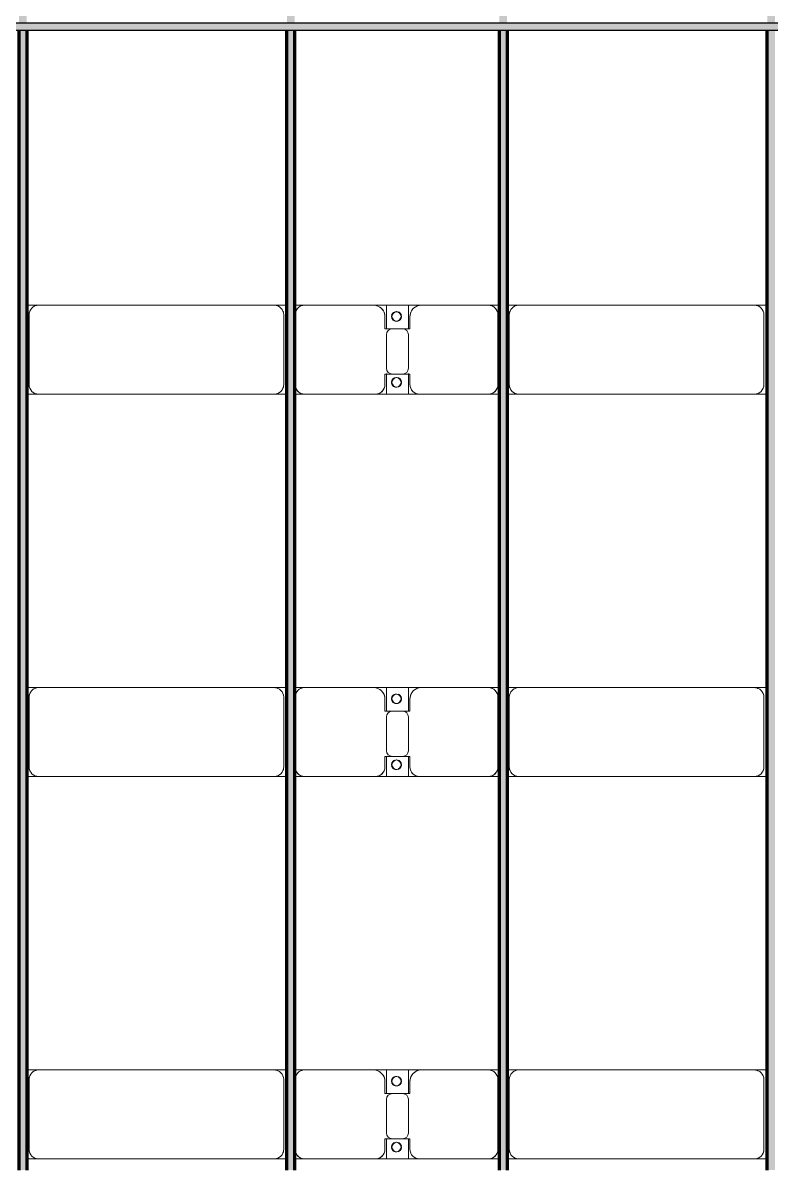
# Model space of a CAD drawing. Header units: millimetres. Extents: x -268744 to 115753, y -96240 to -10461.
# Drawn here: x -43875 to -39965, y -58607 to -52607 of the extents above; entities that cross this region are included whole.
import ezdxf

# ---------------------------------------------------------------- set-up
doc = ezdxf.new("R2010")
doc.units = ezdxf.units.MM
doc.layers.add('A-GENM', color=13, linetype='Continuous', lineweight=9)
doc.layers.add('S-BEAM', color=12, linetype='Continuous', lineweight=9)

# ---------------------------------------------------------------- blocks, each defined once
blk = doc.blocks.new('Dầm C52 - Hộp 40x60-V24-KHUNG KẾT CẤU BÈ PIN 1')
at = {"layer": 'S-BEAM', "lineweight": 25}
blk.add_hatch(color=4, dxfattribs=at).paths.add_polyline_path([(-145811, -20), (145811, -20), (145811, 20), (-145811, 20)])
at = {"layer": 'S-BEAM', "color": 4, "lineweight": 25}
for p, q in [((-145811, 20), (145811, 20)), ((145811, -20), (-145811, -20))]:
    blk.add_line(p, q, dxfattribs=at)
blk = doc.blocks.new('Dai phao do pin - DẢI PHAO ĐỠ PIN-V60-KHUNG KẾT CẤU BÈ PIN 1')
at = {"layer": 'A-GENM', "color": 7}
for p, q in [((64577.6, 241.6), (64639.7, 241.6)), ((64577.6, 241.6), (64639.7, 241.6)), ((65870.3, 241.6), (64639.7, 241.6)), ((65870.3, 241.6), (65937.6, 241.6)), ((65870.3, 241.6), (65937.6, 241.6)), ((65977.6, 241.6), (66029.7, 241.6)), ((65977.6, 241.6), (66029.7, 241.6)), ((66389.7, 241.6), (66029.7, 241.6)), ((66389.7, 241.6), (66572.2, 241.6)), ((66572.2, 241.6), (66389.7, 241.6)), ((66457.8, 241.6), (66640.3, 241.6)), ((66457.8, 116.2), (66457.8, 241.6)), ((66640.3, 241.6), (66457.8, 241.6)), ((66572.2, 241.6), (66572.2, 116.2)), ((66990.3, 241.6), (66640.3, 241.6)), ((66990.3, 241.6), (67047.6, 241.6)), ((66990.3, 241.6), (67047.6, 241.6)), ((67087.6, 241.6), (67149.7, 241.6)), ((67087.6, 241.6), (67149.7, 241.6)), ((68380.3, 241.6), (67149.7, 241.6)), ((68380.3, 241.6), (68447.6, 241.6)), ((68380.3, 241.6), (68447.6, 241.6)), ((64589.7, 191.6), (64589.7, -173.4)), ((65920.3, -173.4), (65920.3, 191.6)), ((65979.7, 191.6), (65979.7, -173.4)), ((66449.7, 118.2), (66449.7, 181.6)), ((66580.3, 181.6), (66580.3, 118.2)), ((67040.3, -173.4), (67040.3, 191.6)), ((67099.7, 191.6), (67099.7, -173.4)), ((68430.3, -173.4), (68430.3, 191.6)), ((66542.2, 118.2), (66449.7, 118.2)), ((66457.8, 88.2), (66457.8, -88.2)), ((66580.3, 118.2), (66487.8, 118.2)), ((66572.2, -88.2), (66572.2, 88.2)), ((66449.7, -173.4), (66449.7, -118.2)), ((66449.7, -118.2), (66542.2, -118.2)), ((66457.8, -223.4), (66457.8, -116.2)), ((66487.8, -118.2), (66580.3, -118.2)), ((66572.2, -116.2), (66572.2, -223.4)), ((66580.3, -118.2), (66580.3, -173.4)), ((64639.7, -223.4), (64577.6, -223.4)), ((64639.7, -223.4), (64577.6, -223.4)), ((64639.7, -223.4), (65870.3, -223.4)), ((65937.6, -223.4), (65870.3, -223.4)), ((65937.6, -223.4), (65870.3, -223.4)), ((66029.7, -223.4), (65977.6, -223.4)), ((66029.7, -223.4), (65977.6, -223.4)), ((66029.7, -223.4), (66399.7, -223.4)), ((66572.2, -223.4), (66399.7, -223.4)), ((66399.7, -223.4), (66572.2, -223.4)), ((66630.3, -223.4), (66457.8, -223.4)), ((66457.8, -223.4), (66630.3, -223.4)), ((66630.3, -223.4), (66990.3, -223.4)), ((67047.6, -223.4), (66990.3, -223.4)), ((67047.6, -223.4), (66990.3, -223.4)), ((67149.7, -223.4), (67087.6, -223.4)), ((67149.7, -223.4), (67087.6, -223.4)), ((67149.7, -223.4), (68380.3, -223.4)), ((68447.6, -223.4), (68380.3, -223.4)), ((68447.6, -223.4), (68380.3, -223.4))]:
    blk.add_line(p, q, dxfattribs=at)
for centre, radius, start, end in [((64639.7, 191.6), 50, 90, 180), ((65870.3, 191.6), 50, 0, 90), ((65870.3, 191.6), 50, 60, 90), ((66029.7, 191.6), 50, 90, 180), ((66389.7, 181.6), 60, 0, 90), ((66640.3, 181.6), 60, 90, 180), ((66990.3, 191.6), 50, 0, 90), ((67149.7, 191.6), 50, 90, 180), ((68380.3, 191.6), 50, 360, 90), ((68380.3, 191.6), 50, 60, 90), ((64639.7, 191.6), 50, 150, 180), ((64639.7, 191.6), 50, 105, 135), ((65870.3, 191.6), 50, 15, 30), ((66029.7, 191.6), 50, 105, 180), ((66389.7, 181.6), 60, 0, 60), ((66508.6, 183.2), 25, 360, 180), ((66508.6, 183.2), 25, 180, 0), ((66508.6, 183.2), 25, 360, 165), ((66511.4, 183.2), 25, 0, 180), ((66511.4, 183.2), 25, 90, 180), ((66511.4, 183.2), 25, 180, 0), ((66511.4, 183.2), 25, 180, 300), ((66508.6, 183.2), 25, 210, 360), ((66511.4, 183.2), 25, 15, 75), ((66640.3, 181.6), 60, 120, 180), ((66990.3, 191.6), 50, 0, 75), ((67149.7, 191.6), 50, 150, 180), ((67149.7, 191.6), 50, 105, 135), ((68380.3, 191.6), 50, 15, 30), ((66511.4, 183.2), 25, 330, 345), ((66487.8, 88.2), 30, 90, 180), ((66542.2, 88.2), 30, 0, 90), ((66487.8, -88.2), 30, 180, 270), ((66542.2, -88.2), 30, 270, 360), ((64639.7, -173.4), 50, 180, 270), ((64639.7, -173.4), 50, 180, 210), ((65870.3, -173.4), 50, 270, 360), ((65870.3, -173.4), 50, 330, 360), ((66029.7, -173.4), 50, 180, 270), ((66029.7, -173.4), 50, 180, 255), ((66399.7, -173.4), 50, 270, 360), ((66399.7, -173.4), 50, 285, 0), ((66508.6, -161.8), 25, 360, 180), ((66508.6, -161.8), 25, 180, 360), ((66508.6, -161.8), 25, 105, 165), ((66508.6, -161.8), 25, 195, 360), ((66511.4, -161.8), 25, 0, 180), ((66511.4, -161.8), 25, 105, 180), ((66511.4, -161.8), 25, 180, 360), ((66511.4, -161.8), 25, 180, 270), ((66508.6, -161.8), 25, 360, 75), ((66511.4, -161.8), 25, 15, 75), ((66511.4, -161.8), 25, 285, 345), ((66630.3, -173.4), 50, 180, 270), ((66630.3, -173.4), 50, 180, 255), ((66990.3, -173.4), 50, 270, 0), ((66990.3, -173.4), 50, 285, 0), ((67149.7, -173.4), 50, 180, 270), ((67149.7, -173.4), 50, 180, 210), ((68380.3, -173.4), 50, 270, 0), ((68380.3, -173.4), 50, 330, 0), ((64639.7, -173.4), 50, 240, 270), ((65870.3, -173.4), 50, 285, 300), ((67149.7, -173.4), 50, 240, 270), ((68380.3, -173.4), 50, 285, 300)]:
    blk.add_arc(centre, radius, start, end, dxfattribs=at)
blk = doc.blocks.new('Dai phao do pin - DẢI PHAO ĐỠ PIN-V61-KHUNG KẾT CẤU BÈ PIN 1')
at = {"layer": 'A-GENM', "color": 7}
for p, q in [((64577.6, 241.6), (64639.7, 241.6)), ((64577.6, 241.6), (64639.7, 241.6)), ((65870.3, 241.6), (64639.7, 241.6)), ((65870.3, 241.6), (65937.6, 241.6)), ((65870.3, 241.6), (65937.6, 241.6)), ((65977.6, 241.6), (66029.7, 241.6)), ((65977.6, 241.6), (66029.7, 241.6)), ((66389.7, 241.6), (66029.7, 241.6)), ((66389.7, 241.6), (66572.2, 241.6)), ((66572.2, 241.6), (66389.7, 241.6)), ((66457.8, 241.6), (66640.3, 241.6)), ((66457.8, 116.2), (66457.8, 241.6)), ((66640.3, 241.6), (66457.8, 241.6)), ((66572.2, 241.6), (66572.2, 116.2)), ((66990.3, 241.6), (66640.3, 241.6)), ((66990.3, 241.6), (67047.6, 241.6)), ((66990.3, 241.6), (67047.6, 241.6)), ((67087.6, 241.6), (67149.7, 241.6)), ((67087.6, 241.6), (67149.7, 241.6)), ((68380.3, 241.6), (67149.7, 241.6)), ((68380.3, 241.6), (68447.6, 241.6)), ((68380.3, 241.6), (68447.6, 241.6)), ((64589.7, 191.6), (64589.7, -173.4)), ((65920.3, -173.4), (65920.3, 191.6)), ((65979.7, 191.6), (65979.7, -173.4)), ((66449.7, 118.2), (66449.7, 181.6)), ((66580.3, 181.6), (66580.3, 118.2)), ((67040.3, -173.4), (67040.3, 191.6)), ((67099.7, 191.6), (67099.7, -173.4)), ((68430.3, -173.4), (68430.3, 191.6)), ((66542.2, 118.2), (66449.7, 118.2)), ((66457.8, 88.2), (66457.8, -88.2)), ((66580.3, 118.2), (66487.8, 118.2)), ((66572.2, -88.2), (66572.2, 88.2)), ((66449.7, -173.4), (66449.7, -118.2)), ((66449.7, -118.2), (66542.2, -118.2)), ((66457.8, -223.4), (66457.8, -116.2)), ((66487.8, -118.2), (66580.3, -118.2)), ((66572.2, -116.2), (66572.2, -223.4)), ((66580.3, -118.2), (66580.3, -173.4)), ((64639.7, -223.4), (64577.6, -223.4)), ((64639.7, -223.4), (64577.6, -223.4)), ((64639.7, -223.4), (65870.3, -223.4)), ((65937.6, -223.4), (65870.3, -223.4)), ((65937.6, -223.4), (65870.3, -223.4)), ((66029.7, -223.4), (65977.6, -223.4)), ((66029.7, -223.4), (65977.6, -223.4)), ((66029.7, -223.4), (66399.7, -223.4)), ((66572.2, -223.4), (66399.7, -223.4)), ((66399.7, -223.4), (66572.2, -223.4)), ((66630.3, -223.4), (66457.8, -223.4)), ((66457.8, -223.4), (66630.3, -223.4)), ((66630.3, -223.4), (66990.3, -223.4)), ((67047.6, -223.4), (66990.3, -223.4)), ((67047.6, -223.4), (66990.3, -223.4)), ((67149.7, -223.4), (67087.6, -223.4)), ((67149.7, -223.4), (67087.6, -223.4)), ((67149.7, -223.4), (68380.3, -223.4)), ((68447.6, -223.4), (68380.3, -223.4)), ((68447.6, -223.4), (68380.3, -223.4))]:
    blk.add_line(p, q, dxfattribs=at)
for centre, radius, start, end in [((64639.7, 191.6), 50, 90, 180), ((65870.3, 191.6), 50, 0, 90), ((65870.3, 191.6), 50, 60, 90), ((66029.7, 191.6), 50, 90, 180), ((66389.7, 181.6), 60, 0, 90), ((66640.3, 181.6), 60, 90, 180), ((66990.3, 191.6), 50, 0, 90), ((67149.7, 191.6), 50, 90, 180), ((68380.3, 191.6), 50, 360, 90), ((68380.3, 191.6), 50, 60, 90), ((64639.7, 191.6), 50, 150, 180), ((64639.7, 191.6), 50, 105, 135), ((65870.3, 191.6), 50, 15, 30), ((66029.7, 191.6), 50, 105, 180), ((66389.7, 181.6), 60, 0, 60), ((66508.6, 183.2), 25, 360, 180), ((66508.6, 183.2), 25, 180, 0), ((66508.6, 183.2), 25, 360, 165), ((66511.4, 183.2), 25, 0, 180), ((66511.4, 183.2), 25, 90, 180), ((66511.4, 183.2), 25, 180, 0), ((66511.4, 183.2), 25, 180, 300), ((66508.6, 183.2), 25, 210, 360), ((66511.4, 183.2), 25, 15, 75), ((66640.3, 181.6), 60, 120, 180), ((66990.3, 191.6), 50, 0, 75), ((67149.7, 191.6), 50, 150, 180), ((67149.7, 191.6), 50, 105, 135), ((68380.3, 191.6), 50, 15, 30), ((66511.4, 183.2), 25, 330, 345), ((66487.8, 88.2), 30, 90, 180), ((66542.2, 88.2), 30, 0, 90), ((66487.8, -88.2), 30, 180, 270), ((66542.2, -88.2), 30, 270, 360), ((64639.7, -173.4), 50, 180, 270), ((64639.7, -173.4), 50, 180, 210), ((65870.3, -173.4), 50, 270, 360), ((65870.3, -173.4), 50, 330, 360), ((66029.7, -173.4), 50, 180, 270), ((66029.7, -173.4), 50, 180, 255), ((66399.7, -173.4), 50, 270, 360), ((66399.7, -173.4), 50, 285, 0), ((66508.6, -161.8), 25, 360, 180), ((66508.6, -161.8), 25, 180, 360), ((66508.6, -161.8), 25, 105, 165), ((66508.6, -161.8), 25, 195, 360), ((66511.4, -161.8), 25, 0, 180), ((66511.4, -161.8), 25, 105, 180), ((66511.4, -161.8), 25, 180, 360), ((66511.4, -161.8), 25, 180, 270), ((66508.6, -161.8), 25, 360, 75), ((66511.4, -161.8), 25, 15, 75), ((66511.4, -161.8), 25, 285, 345), ((66630.3, -173.4), 50, 180, 270), ((66630.3, -173.4), 50, 180, 255), ((66990.3, -173.4), 50, 270, 0), ((66990.3, -173.4), 50, 285, 0), ((67149.7, -173.4), 50, 180, 270), ((67149.7, -173.4), 50, 180, 210), ((68380.3, -173.4), 50, 270, 0), ((68380.3, -173.4), 50, 330, 0), ((64639.7, -173.4), 50, 240, 270), ((65870.3, -173.4), 50, 285, 300), ((67149.7, -173.4), 50, 240, 270), ((68380.3, -173.4), 50, 285, 300)]:
    blk.add_arc(centre, radius, start, end, dxfattribs=at)
blk = doc.blocks.new('Dai phao do pin - DẢI PHAO ĐỠ PIN-V62-KHUNG KẾT CẤU BÈ PIN 1')
at = {"layer": 'A-GENM', "color": 7}
for p, q in [((64577.6, 241.6), (64639.7, 241.6)), ((64577.6, 241.6), (64639.7, 241.6)), ((65870.3, 241.6), (64639.7, 241.6)), ((65870.3, 241.6), (65937.6, 241.6)), ((65870.3, 241.6), (65937.6, 241.6)), ((65977.6, 241.6), (66029.7, 241.6)), ((65977.6, 241.6), (66029.7, 241.6)), ((66389.7, 241.6), (66029.7, 241.6)), ((66389.7, 241.6), (66572.2, 241.6)), ((66572.2, 241.6), (66389.7, 241.6)), ((66457.8, 241.6), (66640.3, 241.6)), ((66457.8, 116.2), (66457.8, 241.6)), ((66640.3, 241.6), (66457.8, 241.6)), ((66572.2, 241.6), (66572.2, 116.2)), ((66990.3, 241.6), (66640.3, 241.6)), ((66990.3, 241.6), (67047.6, 241.6)), ((66990.3, 241.6), (67047.6, 241.6)), ((67087.6, 241.6), (67149.7, 241.6)), ((67087.6, 241.6), (67149.7, 241.6)), ((68380.3, 241.6), (67149.7, 241.6)), ((68380.3, 241.6), (68447.6, 241.6)), ((68380.3, 241.6), (68447.6, 241.6)), ((64589.7, 191.6), (64589.7, -173.4)), ((65920.3, -173.4), (65920.3, 191.6)), ((65979.7, 191.6), (65979.7, -173.4)), ((66449.7, 118.2), (66449.7, 181.6)), ((66580.3, 181.6), (66580.3, 118.2)), ((67040.3, -173.4), (67040.3, 191.6)), ((67099.7, 191.6), (67099.7, -173.4)), ((68430.3, -173.4), (68430.3, 191.6)), ((66542.2, 118.2), (66449.7, 118.2)), ((66457.8, 88.2), (66457.8, -88.2)), ((66580.3, 118.2), (66487.8, 118.2)), ((66572.2, -88.2), (66572.2, 88.2)), ((66449.7, -173.4), (66449.7, -118.2)), ((66449.7, -118.2), (66542.2, -118.2)), ((66457.8, -223.4), (66457.8, -116.2)), ((66487.8, -118.2), (66580.3, -118.2)), ((66572.2, -116.2), (66572.2, -223.4)), ((66580.3, -118.2), (66580.3, -173.4)), ((64639.7, -223.4), (64577.6, -223.4)), ((64639.7, -223.4), (64577.6, -223.4)), ((64639.7, -223.4), (65870.3, -223.4)), ((65937.6, -223.4), (65870.3, -223.4)), ((65937.6, -223.4), (65870.3, -223.4)), ((66029.7, -223.4), (65977.6, -223.4)), ((66029.7, -223.4), (65977.6, -223.4)), ((66029.7, -223.4), (66399.7, -223.4)), ((66572.2, -223.4), (66399.7, -223.4)), ((66399.7, -223.4), (66572.2, -223.4)), ((66630.3, -223.4), (66457.8, -223.4)), ((66457.8, -223.4), (66630.3, -223.4)), ((66630.3, -223.4), (66990.3, -223.4)), ((67047.6, -223.4), (66990.3, -223.4)), ((67047.6, -223.4), (66990.3, -223.4)), ((67149.7, -223.4), (67087.6, -223.4)), ((67149.7, -223.4), (67087.6, -223.4)), ((67149.7, -223.4), (68380.3, -223.4)), ((68447.6, -223.4), (68380.3, -223.4)), ((68447.6, -223.4), (68380.3, -223.4))]:
    blk.add_line(p, q, dxfattribs=at)
for centre, radius, start, end in [((64639.7, 191.6), 50, 90, 180), ((65870.3, 191.6), 50, 0, 90), ((65870.3, 191.6), 50, 60, 90), ((66029.7, 191.6), 50, 90, 180), ((66389.7, 181.6), 60, 0, 90), ((66640.3, 181.6), 60, 90, 180), ((66990.3, 191.6), 50, 0, 90), ((67149.7, 191.6), 50, 90, 180), ((68380.3, 191.6), 50, 360, 90), ((68380.3, 191.6), 50, 60, 90), ((64639.7, 191.6), 50, 150, 180), ((64639.7, 191.6), 50, 105, 135), ((65870.3, 191.6), 50, 15, 30), ((66029.7, 191.6), 50, 105, 180), ((66389.7, 181.6), 60, 0, 60), ((66508.6, 183.2), 25, 360, 180), ((66508.6, 183.2), 25, 180, 0), ((66508.6, 183.2), 25, 360, 165), ((66511.4, 183.2), 25, 0, 180), ((66511.4, 183.2), 25, 90, 180), ((66511.4, 183.2), 25, 180, 0), ((66511.4, 183.2), 25, 180, 300), ((66508.6, 183.2), 25, 210, 360), ((66511.4, 183.2), 25, 15, 75), ((66640.3, 181.6), 60, 120, 180), ((66990.3, 191.6), 50, 0, 75), ((67149.7, 191.6), 50, 150, 180), ((67149.7, 191.6), 50, 105, 135), ((68380.3, 191.6), 50, 15, 30), ((66511.4, 183.2), 25, 330, 345), ((66487.8, 88.2), 30, 90, 180), ((66542.2, 88.2), 30, 0, 90), ((66487.8, -88.2), 30, 180, 270), ((66542.2, -88.2), 30, 270, 360), ((64639.7, -173.4), 50, 180, 270), ((64639.7, -173.4), 50, 180, 210), ((65870.3, -173.4), 50, 270, 360), ((65870.3, -173.4), 50, 330, 360), ((66029.7, -173.4), 50, 180, 270), ((66029.7, -173.4), 50, 180, 255), ((66399.7, -173.4), 50, 270, 360), ((66399.7, -173.4), 50, 285, 0), ((66508.6, -161.8), 25, 360, 180), ((66508.6, -161.8), 25, 180, 360), ((66508.6, -161.8), 25, 105, 165), ((66508.6, -161.8), 25, 195, 360), ((66511.4, -161.8), 25, 0, 180), ((66511.4, -161.8), 25, 105, 180), ((66511.4, -161.8), 25, 180, 360), ((66511.4, -161.8), 25, 180, 270), ((66508.6, -161.8), 25, 360, 75), ((66511.4, -161.8), 25, 15, 75), ((66511.4, -161.8), 25, 285, 345), ((66630.3, -173.4), 50, 180, 270), ((66630.3, -173.4), 50, 180, 255), ((66990.3, -173.4), 50, 270, 0), ((66990.3, -173.4), 50, 285, 0), ((67149.7, -173.4), 50, 180, 270), ((67149.7, -173.4), 50, 180, 210), ((68380.3, -173.4), 50, 270, 0), ((68380.3, -173.4), 50, 330, 0), ((64639.7, -173.4), 50, 240, 270), ((65870.3, -173.4), 50, 285, 300), ((67149.7, -173.4), 50, 240, 270), ((68380.3, -173.4), 50, 285, 300)]:
    blk.add_arc(centre, radius, start, end, dxfattribs=at)
blk = doc.blocks.new('Dầm C52 - Dầm C52-V2-KHUNG KẾT CẤU BÈ PIN 1')
at = {"layer": 'S-BEAM', "lineweight": 140}
h = blk.add_hatch(color=1, dxfattribs=at)
h.paths.add_polyline_path([(-25480.9, 20), (-25480.9, -20), (-25440.9, -20), (-25440.9, 20)])
h.paths.add_polyline_path([(-25400.9, 20), (-25400.9, -20), (-19440.9, -20), (-19443, 20), (-24983.5, 20)])
h.paths.add_polyline_path([(-19400.9, 20), (-19400.9, -20), (-13440.9, -20), (-13440.9, 20), (-18519.6, 20)])
h.paths.add_polyline_path([(-13400.9, -20), (-7440.9, -20), (-7440.9, 20), (-13400.9, 20)])
h.paths.add_polyline_path([(-7400.9, 20), (-7400.9, -20), (-1440.9, -20), (-1440.9, 20), (-6515.3, 20)])
h.paths.add_polyline_path([(-1400.9, 20), (-1400.9, -20), (4559.1, -20), (4559.1, 20), (-974.9, 20)])
h.paths.add_polyline_path([(4599.1, -20), (10559.1, -20), (10559.1, 20), (4599.1, 20)])
h.paths.add_polyline_path([(10599.1, -20), (16559.1, -20), (16559.1, 20), (10599.1, 20)])
h.paths.add_polyline_path([(16599.1, 20), (16599.1, -20), (22559.1, -20), (22559.1, 20), (17493.2, 20)])
h.paths.add_polyline_path([(22599.1, 20), (22599.1, -20), (25259.1, -20), (25259.1, 20), (23033.7, 20)])
h.paths.add_polyline_path([(25299.1, -20), (25480.9, -20), (25480.9, 20), (25299.1, 20)])
at = {"layer": 'S-BEAM', "color": 1, "lineweight": 140}
for p, q in [((-13400.9, 20), (-7440.9, 20)), ((-7440.9, -20), (-13400.9, -20))]:
    blk.add_line(p, q, dxfattribs=at)
blk = doc.blocks.new('Dầm C52 - Dầm C52-102503-KHUNG KẾT CẤU BÈ PIN 1')
at = {"layer": 'S-BEAM', "lineweight": 140}
h = blk.add_hatch(color=1, dxfattribs=at)
h.paths.add_polyline_path([(-25480.9, 20), (-25480.9, -20), (-25440.9, -20), (-25440.9, 20)])
h.paths.add_polyline_path([(-25400.9, 20), (-25400.9, -20), (-19440.9, -20), (-19443, 20), (-24983.5, 20)])
h.paths.add_polyline_path([(-19400.9, 20), (-19400.9, -20), (-13440.9, -20), (-13440.9, 20), (-17596.2, 20)])
h.paths.add_polyline_path([(-13400.9, -20), (-7440.9, -20), (-7440.9, 20), (-13400.9, 20)])
h.paths.add_polyline_path([(-7400.9, -20), (-1440.9, -20), (-1440.9, 20), (-7400.9, 20)])
h.paths.add_polyline_path([(-1400.9, -20), (4559.1, -20), (4559.1, 20), (-1400.9, 20)])
h.paths.add_polyline_path([(4599.1, -20), (10559.1, -20), (10559.1, 20), (4599.1, 20)])
h.paths.add_polyline_path([(10599.1, 20), (10599.1, -20), (16559.1, -20), (16559.1, 20), (11952.8, 20)])
h.paths.add_polyline_path([(16599.1, -20), (22559.1, -20), (22559.1, 20), (16599.1, 20)])
h.paths.add_polyline_path([(22599.1, -20), (25259.1, -20), (25259.1, 20), (22599.1, 20)])
h.paths.add_polyline_path([(25299.1, -20), (25441.8, -20), (25441.8, 20), (25299.1, 20)])
at = {"layer": 'S-BEAM', "color": 1, "lineweight": 140}
for p, q in [((-13400.9, 20), (-7440.9, 20)), ((-7440.9, -20), (-13400.9, -20))]:
    blk.add_line(p, q, dxfattribs=at)
blk = doc.blocks.new('Dầm C52 - Dầm C52-V20-KHUNG KẾT CẤU BÈ PIN 1')
at = {"layer": 'S-BEAM', "lineweight": 140}
h = blk.add_hatch(color=1, dxfattribs=at)
h.paths.add_polyline_path([(-25480.9, 20), (-25480.9, -20), (-25440.9, -20), (-25440.9, 20)])
h.paths.add_polyline_path([(-25400.9, 1.6), (-25400.9, -20), (-19440.9, -20), (-19443, 20), (-25400.9, 20)])
h.paths.add_polyline_path([(-19400.9, -20), (-13440.9, -20), (-13440.9, 20), (-19400.9, 20), (-19400.9, 1.6)])
h.paths.add_polyline_path([(-13400.9, 1.6), (-13400.9, -20), (-7440.9, -20), (-7440.9, 20), (-13400.9, 20)])
h.paths.add_polyline_path([(-7400.9, 20), (-7400.9, -20), (-1440.9, -20), (-1440.9, 20), (-6515.3, 20)])
h.paths.add_polyline_path([(-1400.9, 1.6), (-1400.9, -20), (4559.1, -20), (4559.1, 20), (-1400.9, 20)])
h.paths.add_polyline_path([(4599.1, 1.6), (4599.1, -20), (10559.1, -20), (10559.1, 20), (4599.1, 20)])
h.paths.add_polyline_path([(10599.1, 20), (10599.1, -20), (16559.1, -20), (16559.1, 20), (11029.4, 20)])
h.paths.add_polyline_path([(16599.1, 20), (16599.1, -20), (22559.1, -20), (22559.1, 20), (17493.2, 20)])
h.paths.add_polyline_path([(22599.1, 1.6), (22599.1, -20), (25259.1, -20), (25259.1, 20), (22599.1, 20)])
h.paths.add_polyline_path([(25299.1, -20), (25441.8, -20), (25441.8, 20), (25299.1, 20), (25299.1, 1.6)])
at = {"layer": 'S-BEAM', "color": 1, "lineweight": 140}
blk.add_line((-13400.9, 20), (-7440.9, 20), dxfattribs=at)
blk = doc.blocks.new('be pin 1_rvt-1-KHUNG KẾT CẤU BÈ PIN 1')
at = {"layer": 'A-GENM', "lineweight": 9}
for name, p in [('Dai phao do pin - DẢI PHAO ĐỠ PIN-V62-KHUNG KẾT CẤU BÈ PIN 1', (-108433.1, -54324.7)), ('Dai phao do pin - DẢI PHAO ĐỠ PIN-V61-KHUNG KẾT CẤU BÈ PIN 1', (-108433.1, -56324.7)), ('Dai phao do pin - DẢI PHAO ĐỠ PIN-V60-KHUNG KẾT CẤU BÈ PIN 1', (-108433.1, -58324.7))]:
    blk.add_blockref(name, p, dxfattribs=at)
at = {"layer": 'S-BEAM', "lineweight": 9, "rotation": 90.00000000032618}
for name, p in [('Dầm C52 - Dầm C52-V2-KHUNG KẾT CẤU BÈ PIN 1', (-43875.5, -45205.6)), ('Dầm C52 - Dầm C52-V2-KHUNG KẾT CẤU BÈ PIN 1', (-41365.5, -45205.6)), ('Dầm C52 - Dầm C52-102503-KHUNG KẾT CẤU BÈ PIN 1', (-42475.5, -45205.6)), ('Dầm C52 - Dầm C52-V20-KHUNG KẾT CẤU BÈ PIN 1', (-39965.5, -45205.6))]:
    blk.add_blockref(name, p, dxfattribs=at)
at = {"layer": 'S-BEAM', "lineweight": 9}
blk.add_blockref('Dầm C52 - Hộp 40x60-V24-KHUNG KẾT CẤU BÈ PIN 1', (-110896.7, -52626.5), dxfattribs=at)

msp = doc.modelspace()

# ---------------------------------------------------------------- block references
at = {"lineweight": 5}
msp.add_blockref('be pin 1_rvt-1-KHUNG KẾT CẤU BÈ PIN 1', (0, 0), dxfattribs=at)

doc.saveas('drawing.dxf')
